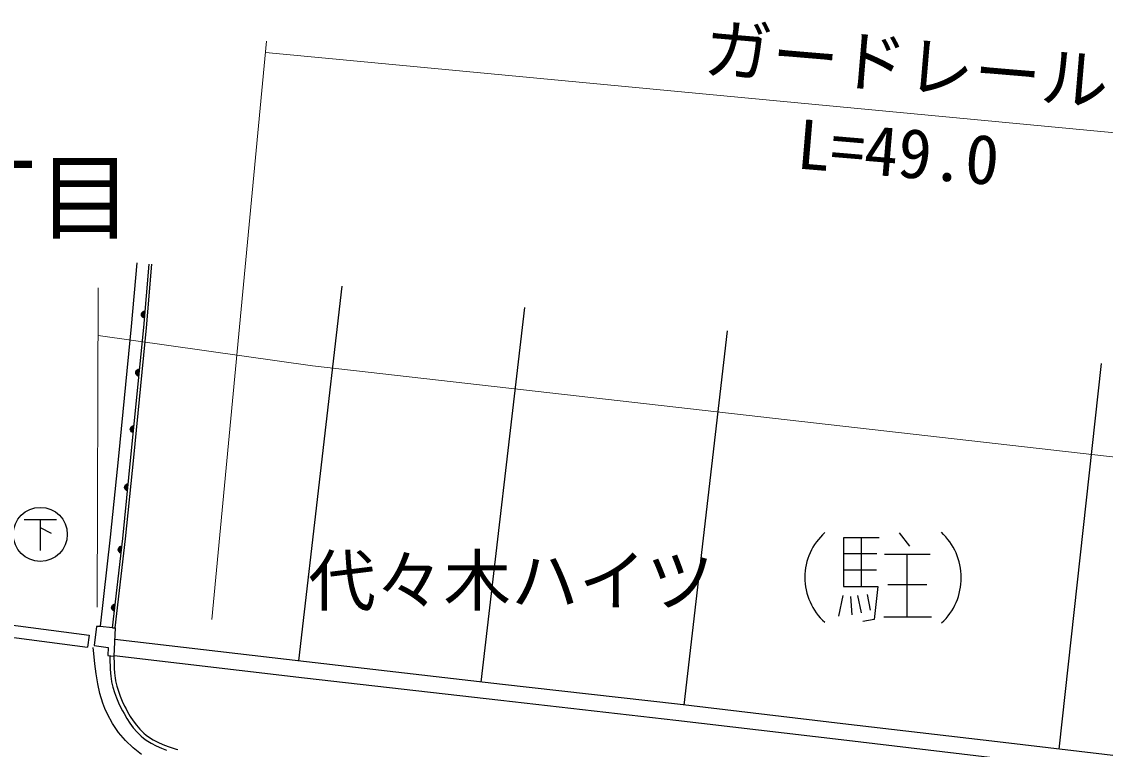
# Model space of a CAD drawing. Units: millimetres at full size, sheet at 1:1000; details may follow other scales. Extents: x 40000 to 680000, y 20000 to 380000.
# Drawn here: x 313768 to 353849, y 306668 to 333573 of the extents above; entities that cross this region are included whole.
import ezdxf
from ezdxf.enums import TextEntityAlignment as Align

# ---------------------------------------------------------------- set-up
doc = ezdxf.new("R2010")
doc.units = ezdxf.units.MM
doc.header["$LTSCALE"] = 1000
for name, color, linetype, lineweight in [('M-BGD', 7, 'Continuous', 25), ('M-BGD-EXST', 7, 'Continuous', 25), ('M-STR-HTXT', 7, 'Continuous', 13), ('M-STR-STRC', 7, 'Continuous', 25)]:
    doc.layers.add(name, color=color, linetype=linetype, lineweight=lineweight)
doc.layers.add('M-BMK-HTXT', color=7, linetype='Continuous')
doc.styles.add('ＭＳ ゴシック', font='')
doc.styles.get('ＭＳ ゴシック').set_extended_font_data('MS Gothic')

msp = doc.modelspace()

# ---------------------------------------------------------------- linework, layer by layer
at = {"layer": 'M-BGD'}
for p, q in [((317836, 322301), (318035, 324651)), ((318284, 322260), (318483, 324613)), ((318383, 322251), (318583, 324605)), ((324015, 309934), (325621, 323789)), ((318196, 322737), (318200, 322778)), ((318203, 322705), (318196, 322737)), ((318200, 322778), (318214, 322808)), ((318216, 322678), (318203, 322705)), ((318209, 322704), (318219, 322807)), ((318214, 322808), (318232, 322832)), ((318240, 322649), (318216, 322678)), ((318237, 322832), (318222, 322677)), ((318232, 322832), (318260, 322856)), ((318235, 322660), (318254, 322846)), ((318264, 322631), (318240, 322649)), ((318271, 322860), (318249, 322643)), ((318260, 322856), (318287, 322868)), ((318264, 322636), (318287, 322863)), ((318303, 322867), (318279, 322630)), ((318287, 322868), (318319, 322876)), ((318319, 322876), (318294, 322618)), ((330769, 309151), (332375, 323006)), ((317364, 317512), (317836, 322301)), ((317812, 317467), (318284, 322260)), ((317912, 317457), (318383, 322251)), ((318294, 322618), (318264, 322631)), ((338270, 308303), (339874, 322136)), ((317989, 320629), (318002, 320659)), ((317997, 320555), (318007, 320658)), ((318002, 320659), (318020, 320683)), ((318025, 320682), (318010, 320528)), ((318020, 320683), (318049, 320706)), ((318024, 320511), (318042, 320696)), ((318059, 320710), (318038, 320494)), ((318049, 320706), (318076, 320719)), ((318053, 320487), (318075, 320714)), ((318091, 320718), (318068, 320480)), ((318076, 320719), (318108, 320726)), ((318108, 320726), (318082, 320468)), ((352139, 306673), (353708, 320940)), ((317985, 320587), (317989, 320629)), ((317992, 320555), (317985, 320587)), ((318005, 320528), (317992, 320555)), ((318028, 320500), (318005, 320528)), ((318052, 320482), (318028, 320500)), ((318082, 320468), (318052, 320482)), ((317878, 318631), (317910, 318638)), ((317910, 318638), (317885, 318380)), ((317787, 318499), (317791, 318541)), ((317794, 318468), (317787, 318499)), ((317791, 318541), (317805, 318571)), ((317807, 318440), (317794, 318468)), ((317800, 318467), (317810, 318570)), ((317805, 318571), (317823, 318595)), ((317831, 318412), (317807, 318440)), ((317828, 318594), (317813, 318440)), ((317823, 318595), (317851, 318618)), ((317827, 318423), (317845, 318608)), ((317855, 318394), (317831, 318412)), ((317862, 318622), (317840, 318406)), ((317851, 318618), (317878, 318631)), ((317855, 318399), (317878, 318626)), ((317885, 318380), (317855, 318394)), ((317894, 318630), (317870, 318392)), ((317060, 314509), (317364, 317512)), ((317507, 314464), (317812, 317467)), ((317607, 314450), (317912, 317457)), ((317576, 316350), (317580, 316391)), ((317583, 316318), (317576, 316350)), ((317580, 316391), (317593, 316421)), ((317596, 316291), (317583, 316318)), ((317588, 316318), (317598, 316421)), ((317593, 316421), (317611, 316446)), ((317619, 316262), (317596, 316291)), ((317616, 316445), (317601, 316290)), ((317611, 316446), (317640, 316469)), ((317615, 316273), (317633, 316459)), ((317644, 316244), (317619, 316262)), ((317650, 316473), (317629, 316256)), ((317640, 316469), (317667, 316482)), ((317644, 316250), (317666, 316477)), ((317673, 316231), (317644, 316244)), ((317682, 316480), (317659, 316243)), ((317667, 316482), (317699, 316489)), ((317699, 316489), (317673, 316231)), ((346226, 314668), (346603, 314176)), ((316684, 311217), (317060, 314509)), ((317131, 311166), (317507, 314458)), ((317231, 311155), (317607, 314450)), ((345480, 314487), (344169, 314487)), ((344169, 314487), (344169, 312692)), ((344824, 314487), (344824, 312692)), ((317339, 314046), (317344, 314087)), ((317346, 314013), (317339, 314046)), ((317344, 314087), (317357, 314116)), ((317358, 313986), (317346, 314013)), ((317351, 314013), (317363, 314116)), ((317357, 314116), (317376, 314140)), ((317381, 313957), (317358, 313986)), ((317381, 314140), (317363, 313985)), ((317376, 314140), (317405, 314163)), ((317377, 313968), (317398, 314154)), ((317405, 313939), (317381, 313957)), ((317415, 314167), (317391, 313951)), ((317405, 314163), (317432, 314176)), ((317435, 313925), (317405, 313939)), ((317406, 313944), (317431, 314171)), ((317448, 314174), (317421, 313937)), ((317432, 314176), (317464, 314183)), ((317464, 314183), (317435, 313925)), ((344169, 313914), (345398, 313914)), ((345685, 313881), (347365, 313881)), ((346513, 313881), (346513, 311569)), ((344169, 313307), (345390, 313307)), ((344169, 312692), (345439, 312692)), ((345439, 312692), (345300, 311471)), ((345808, 312766), (347242, 312766)), ((344136, 312356), (343980, 311594)), ((344423, 312315), (344472, 311635)), ((344685, 312356), (344816, 311709)), ((345037, 312397), (345152, 311815)), ((317094, 311900), (317099, 311941)), ((317101, 311868), (317094, 311900)), ((317099, 311941), (317113, 311971)), ((317114, 311840), (317101, 311868)), ((317106, 311867), (317118, 311970)), ((317113, 311971), (317131, 311995)), ((317136, 311811), (317114, 311840)), ((317136, 311994), (317119, 311839)), ((317131, 311995), (317160, 312017)), ((317132, 311822), (317154, 312008)), ((317171, 312021), (317146, 311805)), ((317160, 312017), (317187, 312030)), ((317161, 311798), (317187, 312025)), ((317203, 312028), (317176, 311791)), ((317187, 312030), (317219, 312037)), ((317219, 312037), (317190, 311779)), ((317160, 311793), (317136, 311811)), ((317190, 311779), (317160, 311793)), ((345300, 311471), (344882, 311397)), ((345660, 311569), (347414, 311569)), ((316541, 311210), (316453, 310501)), ((316677, 311212), (316541, 311210)), ((317131, 311166), (316677, 311212)), ((317131, 311166), (317231, 311155)), ((317231, 311155), (317183, 310109)), ((324299, 309901), (317211, 310723)), ((316453, 310501), (316963, 310431)), ((316963, 310431), (316960, 310141)), ((316960, 310141), (317183, 310109)), ((317033, 310109), (317033, 310032)), ((317033, 310032), (317034, 309900)), ((317034, 309900), (317037, 309766)), ((317183, 310109), (317183, 310033)), ((317183, 310033), (317184, 309902)), ((317184, 309902), (317187, 309771)), ((324230, 309305), (317190, 310121)), ((331556, 309064), (324299, 309901)), ((317037, 309766), (317042, 309632)), ((317042, 309632), (317051, 309497)), ((317051, 309497), (317065, 309363)), ((317187, 309771), (317192, 309640)), ((317192, 309640), (317201, 309510)), ((317201, 309510), (317214, 309381)), ((317065, 309363), (317077, 309284)), ((317077, 309284), (317097, 309165)), ((317097, 309165), (317144, 308966)), ((317214, 309381), (317225, 309307)), ((317225, 309307), (317244, 309195)), ((317244, 309195), (317289, 309005)), ((331487, 308468), (324230, 309305)), ((338027, 308332), (331556, 309064)), ((317144, 308966), (317203, 308769)), ((317203, 308769), (317274, 308576)), ((317289, 309005), (317346, 308816)), ((317346, 308816), (317413, 308631)), ((317413, 308631), (317491, 308447)), ((317274, 308576), (317354, 308386)), ((317354, 308386), (317442, 308200)), ((317491, 308447), (317577, 308267)), ((317577, 308267), (317630, 308163)), ((337959, 307736), (331487, 308468)), ((344144, 307614), (338027, 308332)), ((317442, 308200), (317497, 308093)), ((317497, 308093), (317555, 307987)), ((317555, 307987), (317659, 307807)), ((317630, 308163), (317685, 308060)), ((317685, 308060), (317787, 307886)), ((317787, 307886), (317896, 307717)), ((317659, 307807), (317773, 307632)), ((317773, 307632), (317898, 307464)), ((317896, 307717), (318015, 307557)), ((317898, 307464), (318035, 307305)), ((318015, 307557), (318144, 307408)), ((344074, 307018), (337959, 307736)), ((349859, 306940), (344144, 307614)), ((318035, 307305), (318183, 307159)), ((318144, 307408), (318284, 307270)), ((318183, 307159), (318278, 307080)), ((318278, 307080), (318378, 307005)), ((318284, 307270), (318371, 307197)), ((318371, 307197), (318463, 307129)), ((318463, 307129), (318630, 307023)), ((318630, 307023), (318807, 306930)), ((349789, 306344), (344074, 307018)), ((318378, 307005), (318555, 306893)), ((318555, 306893), (318742, 306795)), ((318742, 306795), (318935, 306710)), ((318807, 306930), (318992, 306849)), ((318935, 306710), (319131, 306636)), ((318992, 306849), (319181, 306777)), ((319181, 306777), (319374, 306713)), ((319374, 306713), (319486, 306679)), ((319486, 306679), (319541, 306663)), ((354929, 306346), (349859, 306940))]:
    msp.add_line(p, q, dxfattribs=at)
for centre, radius, start, end in [((344962, 313021), 2228, 131.6979, 228.0192), ((346239, 313012), 2282, 312.8638, 47.4164)]:
    msp.add_arc(centre, radius, start, end, dxfattribs=at)
at = {"layer": 'M-BGD-EXST'}
for p, q in [((313856, 315165), (315056, 315165)), ((314456, 315165), (314456, 314015)), ((314456, 314865), (314856, 314665))]:
    msp.add_line(p, q, dxfattribs=at)
msp.add_circle((314456, 314615), 1000, dxfattribs=at)
at = {"layer": 'M-STR-HTXT'}
for p, q in [((322827, 332847), (320801, 311464)), ((322788, 332439), (369523, 328012)), ((316558, 311928), (316598, 323726))]:
    msp.add_line(p, q, dxfattribs=at)
msp.add_lwpolyline([(316592, 321971), (324529, 320854), (357577, 317083), (387361, 313713), (418265, 310126), (435962, 308164)], dxfattribs=at)
at = {"layer": 'M-STR-STRC'}
for p, q in [((313170, 311298), (316267, 310888)), ((313111, 310852), (316208, 310442)), ((316267, 310888), (316208, 310442))]:
    msp.add_line(p, q, dxfattribs=at)
msp.add_lwpolyline([(318196, 306480), (317888, 306719), (317606, 306992), (317352, 307296), (317130, 307624), (316941, 307970), (316849, 308177), (316772, 308378), (316664, 308732), (316582, 309094), (316520, 309461), (316473, 309833), (316435, 310209), (316414, 310427)], dxfattribs=at)

# ---------------------------------------------------------------- texts
at = {"layer": 'M-BMK-HTXT', "style": 'ＭＳ ゴシック'}
for s, height, p in [('代々木通二丁目', 2566, (293369, 325042)), ('代々木ハイツ', 1833, (324367, 311440))]:
    msp.add_text(s, height=height, dxfattribs=at).set_placement(p, align=Align.BOTTOM_LEFT)
at = {"layer": 'M-STR-HTXT', "style": 'ＭＳ ゴシック'}
for s, p in [('ガードレール', (338900, 331154)), ('L=49.0', (342340, 327603))]:
    msp.add_text(s, height=1833, rotation=355.175, dxfattribs=at).set_placement(p, align=Align.BOTTOM_LEFT)

doc.saveas('drawing.dxf')
